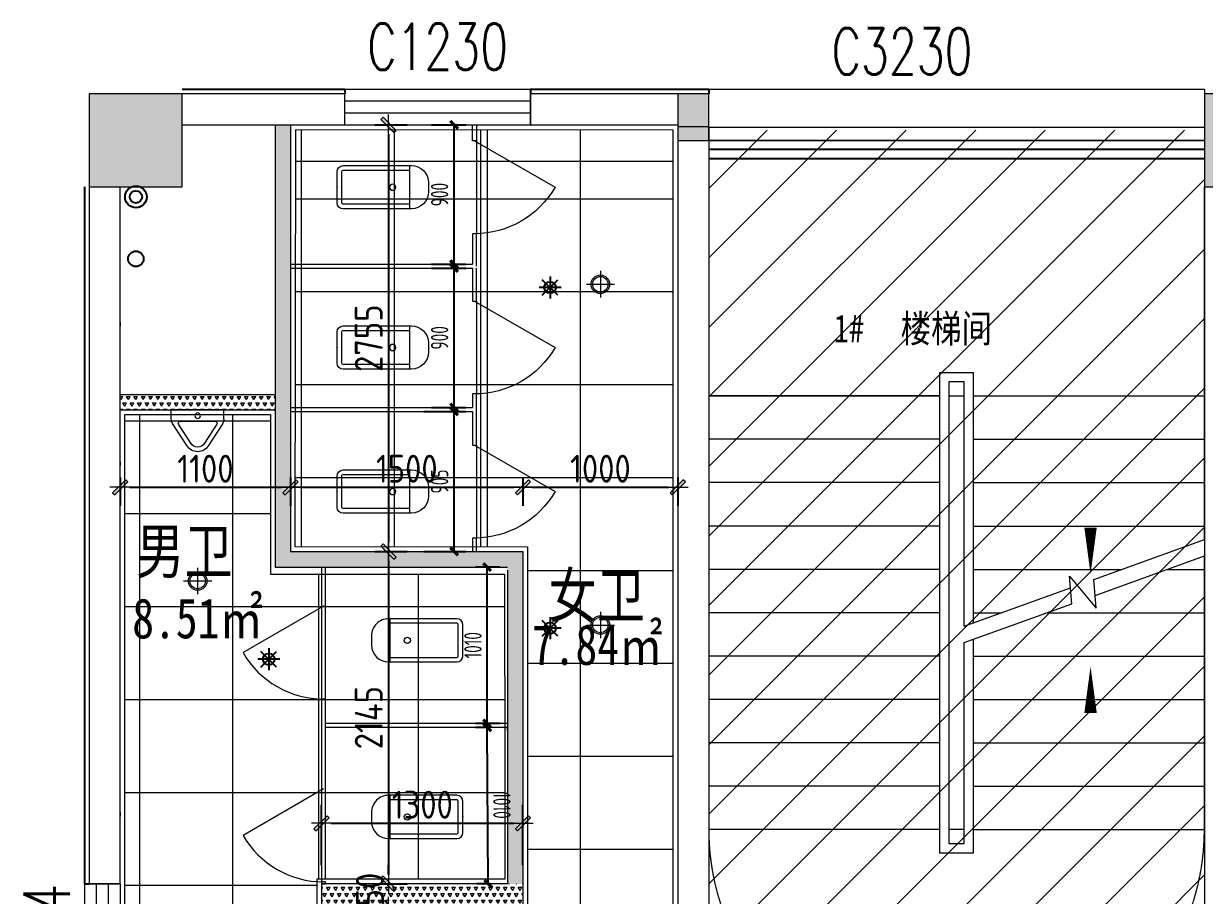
# Model space of a CAD drawing. Header units: millimetres. Extents: x 33621 to 401573, y -91663 to 133135.
# Drawn here: x 167333 to 174957, y -47886 to -42257 of the extents above; entities that cross this region are included whole.
import ezdxf

# ---------------------------------------------------------------- set-up
doc = ezdxf.new("R2010")
doc.units = ezdxf.units.MM
doc.header["$LTSCALE"] = 10
for name, pattern in [('DASH', [0.35, 0.25, -0.1]), ('DASHDOT2', [0.5, 0.25, -0.125, 0, -0.125]), ('DOTE', [2.42, 2, -0.2, 0.02, -0.2]), ('HIDDEN', [0.375, 0.25, -0.125, 0, 0])]:
    doc.linetypes.add(name, pattern=pattern)
doc.layers.get('0').update_dxf_attribs({"color": 253})
doc.layers.get('Defpoints').update_dxf_attribs({"color": 250})
for name, color, linetype in [('3', 253, 'Continuous'), ('DIM_SYMB', 253, 'Continuous'), ('EQUIP_喷头', 253, 'Continuous'), ('FC-Text Annotation', 253, 'Continuous'), ('LATRINE', 253, 'Continuous'), ('LAYER3', 253, 'Continuous'), ('LAYER4', 253, 'Continuous'), ('LAYER5', 253, 'Continuous'), ('SURFACE', 253, 'Continuous'), ('VPIPE-污水', 253, 'Continuous'), ('VPIPE-给水', 253, 'Continuous'), ('WINDOW_TEXT', 253, 'Continuous'), ('家具', 253, 'Continuous')]:
    doc.layers.add(name, color=color, linetype=linetype)
for name, color, linetype, lineweight in [('COLUMN', 253, 'Continuous', 0), ('DOOR【门】', 253, 'Continuous', 0), ('DS-4BS-FINISH【墙完成线】', 253, 'Continuous', 0), ('FC-FLOOR【地材分格】', 253, 'Continuous', 0), ('FF-Door【门】', 253, 'Continuous', 0), ('FF-FIXT【洁具】', 253, 'Continuous', 0), ('PUB_HATCH', 253, 'Continuous', 0), ('RC-FIN【天花轮廓线】', 253, 'Continuous', 0), ('RC-LIGHT【天花灯具】', 253, 'Continuous', 0), ('RC-LIGHT【灯带】', 253, 'DASHDOT2', 0), ('RC-Text【天花文字】', 253, 'Continuous', 0), ('STAIR', 253, 'Continuous', 0), ('WALL', 253, 'Continuous', 0), ('Wall【新建墙】', 253, 'Continuous', 0), ('WINDOW', 253, 'Continuous', 0), ('Xline【辅助线】', 253, 'Continuous', 0), ('新建墙体', 253, 'Continuous', 0)]:
    doc.layers.add(name, color=color, linetype=linetype, lineweight=lineweight)
doc.styles.add('_TCH_WINDOW', font='SIMPLEX', dxfattribs={"bigfont": 'GBCBIG'})
doc.styles.add('CCD_DIM', font='ARCHS.SHX')
doc.styles.add('宋体', font='', dxfattribs={"width": 0.7})
doc.styles.add('尺寸标注', font='ARCHS.SHX', dxfattribs={"width": 0.75})
doc.styles.add('文字', font='')
doc.styles.get('宋体').set_extended_font_data('SimSun')
doc.styles.get('文字').set_extended_font_data('SimSun')
doc.dimstyles.new('ZL_1：60', dxfattribs={"dimscale": 60, "dimtxt": 3, "dimasz": 1, "dimexe": 2, "dimexo": 2, "dimgap": 0.5, "dimtad": 1, "dimdec": 0, "dimrnd": 5, "dimdsep": 46, "dimtxsty": 'CCD_DIM', "dimblk": 'WS-cj', "dimblk1": 'WS-cj', "dimblk2": 'WS-cj', "dimcen": 0, "dimclrd": 44, "dimclre": 44, "dimclrt": 2, "dimadec": 0, "dimazin": 0, "dimtfac": 1, "dimtdec": 0, "dimtix": 1, "dimtofl": 0, "dimtmove": 2, "dimatfit": 3, "dimldrblk": 'hl_arrow2', "dimfxl": 6, "dimfxlon": 1, "dimarcsym": 0})
doc.dimstyles.new('海龙1：50', dxfattribs={"dimscale": 50, "dimtxt": 2.25, "dimasz": 1, "dimexe": 1.5, "dimexo": 1, "dimgap": 0.7, "dimtad": 1, "dimdec": 0, "dimrnd": 5, "dimdsep": 46, "dimtxsty": '尺寸标注', "dimblk": 'ARCHTICK', "dimblk1": 'ARCHTICK', "dimblk2": 'ARCHTICK', "dimcen": 1, "dimclrd": 44, "dimclre": 44, "dimclrt": 2, "dimadec": 0, "dimazin": 0, "dimtfac": 1, "dimtdec": 0, "dimtix": 1, "dimtmove": 2, "dimatfit": 3, "dimldrblk": 'hl_arrow2', "dimfxl": 5, "dimfxlon": 1, "dimarcsym": 0})

# ---------------------------------------------------------------- blocks, each defined once
blk = doc.blocks.new('$TCHSYS$WIN2D')
for p, q in [((-0.5, 0.5), (0.5, 0.5)), ((-0.5, 0.5), (-0.5, -0.5)), ((0.5, 0.5), (0.5, -0.5)), ((0.5, 0.1667), (-0.5, 0.1667)), ((0.5, -0.1667), (-0.5, -0.1667)), ((-0.5, -0.5), (0.5, -0.5))]:
    blk.add_line(p, q)
blk = doc.blocks.new('$WINLIB2D$00000004')
for p, q in [((-0.5, 0.5), (0.5, 0.5)), ((-0.5, 0.5), (-0.5, -0.5)), ((0.5, -0.5), (0.5, 0.5)), ((-0.5, 0.2406), (0.5, 0.2406)), ((-0.5, -0.5), (0.5, -0.5))]:
    blk.add_line(p, q)
blk = doc.blocks.new('DOOR_D01')
at = {"layer": 'FF-Door【门】'}
blk.add_lwpolyline([(-0.4556, 1), (-0.4556, 0), (-0.5, 0), (-0.5, 1)], close=True, dxfattribs=at)
at = {"layer": 'FF-Door【门】', "color": 8, "linetype": 'HIDDEN', "ltscale": 15}
blk.add_arc((-0.5114, -0.0104), 1.0114, 0.59152, 87.46644, dxfattribs=at)
blk = doc.blocks.new('A$C22332745')
at = {"layer": 'LAYER3', "color": 181, "extrusion": (0, 0, -1)}
for centre, major_axis, ratio, start_param, end_param in [((276.8, 214.2), (-277, 0), 0.5, 4.782885, 10.934222), ((276.8, 195), (-276.9, 0), 0.531076, 4.795815, 6.348539), ((276.8, 195), (-276.9, 0), 0.531076, 3.076239, 4.638107)]:
    blk.add_ellipse(centre, major_axis=major_axis, ratio=ratio, start_param=start_param, end_param=end_param, dxfattribs=at)
at = {"layer": 'LAYER4', "color": 252}
for p, q in [((266.6, 147.9), (248.6, 9)), ((284.5, 147.9), (266.6, 147.9)), ((302.5, 9), (284.5, 147.9))]:
    blk.add_line(p, q, dxfattribs=at)
for centre in [(230.7, 17.9), (320.4, 17.9)]:
    blk.add_circle(centre, 17.9, dxfattribs=at)
at = {"layer": 'LAYER5', "color": 251}
blk.add_circle((277.3, 208.2), 16, dxfattribs=at)
blk = doc.blocks.new('A$C2CC91CCB')
at = {"color": 251, "rotation": 90}
blk.add_blockref('A$C22332745', (352.7, 0), dxfattribs=at)
blk = doc.blocks.new('A$C477C625D')
at = {"color": 7}
blk.add_blockref('A$C2CC91CCB', (0, 0), dxfattribs=at)
blk = doc.blocks.new('A$C4D690477')
at = {"layer": '家具', "color": 251}
blk.add_blockref('A$C477C625D', (0, 0), dxfattribs=at)
blk = doc.blocks.new('$TCHSYS$APDOOR2D')
blk.add_line((0.5, 0), (0, 0.866))
at = {"lineweight": 13}
blk.add_arc((0.5, 0), 1, 120, 180, dxfattribs=at)
blk = doc.blocks.new('$lvtry$00000200')
for p, q in [((-139.8, -40, 0), (-139.8, -479.7, 0)), ((-109.8, -40, 0), (-109.8, -469.7, 0)), ((99.8, 0, 0), (-99.8, 0, 0)), ((99.8, -30, 0), (-99.8, -30, 0)), ((109.8, -469.7, 0), (109.8, -40, 0)), ((139.8, -479.7, 0), (139.8, -40, 0)), ((139.8, -469.7, 0), (-139.8, -469.7, 0)), ((-29.8, -589.7, 0), (29.8, -589.7, 0))]:
    blk.add_line(p, q)
blk.add_circle((0, -358.6, 0), 20)
for centre, radius, start, end in [((-99.8, -40, 0), 40, 90, 180), ((-99.8, -40, 0), 10, 90, 180), ((99.8, -40, 0), 40, 0, 90), ((99.8, -40, 0), 10, 0, 90), ((-29.8, -479.7, 0), 110, 180, 270), ((29.8, -479.7, 0), 110, 270, 0)]:
    blk.add_arc(centre, radius, start, end)
blk.add_point((0, 0))
blk = doc.blocks.new('_ArchTick')
at = {"color": 2, "linetype": 'ByBlock', "const_width": 0.4}
blk.add_lwpolyline([(-0.5, -0.5), (0.5, 0.5)], dxfattribs=at)
blk = doc.blocks.new('*D932')
at = {"layer": 'Defpoints', "color": 0, "transparency": 16777216}
for p in [(432.5, 3951), (564.3, 3951), (564.3, 2941)]:
    blk.add_point(p, dxfattribs=at)
at = {"layer": 'FF-FIXT【洁具】', "color": 44, "lineweight": -2, "transparency": 16777216}
for p, q in [((514.3, 3951), (357.5, 3951)), ((432.5, 2941), (432.5, 3951)), ((514.3, 2941), (357.5, 2941))]:
    blk.add_line(p, q, dxfattribs=at)
at = {"layer": 'FF-FIXT【洁具】', "color": 44, "lineweight": -2, "transparency": 16777216, "xscale": 50, "yscale": 50, "zscale": 50}
for p, rotation in [((432.5, 3951), 90), ((432.5, 2941), 270)]:
    blk.add_blockref('_ArchTick', p, dxfattribs=dict(at, rotation=rotation))
at = {"layer": 'FF-FIXT【洁具】', "color": 2, "transparency": 16777216, "insert": (341.2, 3446), "char_height": 112.5, "attachment_point": 5, "rotation": 90, "style": '尺寸标注'}
blk.add_mtext('1010', dxfattribs=at)
blk = doc.blocks.new('hl_arrow2')
at = {"color": 2}
blk.add_line((-0.22, 0), (-1, 0), dxfattribs=at)
blk.add_lwpolyline([(-0.22, 0), (-0.86, -0.69), (-0.65, -0.86), (0, 0), (-0.65, 0.86), (-0.86, 0.69)], close=True, dxfattribs=at)
blk = doc.blocks.new('*D933')
at = {"layer": 'Defpoints', "color": 0, "transparency": 16777216}
for p in [(-25.5, 4956), (219.6, 4956), (-25.5, 4051)]:
    blk.add_point(p, dxfattribs=at)
at = {"layer": 'FF-FIXT【洁具】', "color": 44, "lineweight": -2, "transparency": 16777216}
for p, q in [((24.5, 4956), (294.6, 4956)), ((219.6, 4051), (219.6, 4956)), ((24.5, 4051), (294.6, 4051))]:
    blk.add_line(p, q, dxfattribs=at)
at = {"layer": 'FF-FIXT【洁具】', "color": 44, "lineweight": -2, "transparency": 16777216, "xscale": 50, "yscale": 50, "zscale": 50}
for p, rotation in [((219.6, 4956), 90), ((219.6, 4051), 270)]:
    blk.add_blockref('_ArchTick', p, dxfattribs=dict(at, rotation=rotation))
at = {"layer": 'FF-FIXT【洁具】', "color": 2, "transparency": 16777216, "insert": (126, 4503.5), "char_height": 112.5, "attachment_point": 5, "rotation": 90, "style": '尺寸标注'}
blk.add_mtext('905', dxfattribs=at)
blk = doc.blocks.new('*D934')
at = {"layer": 'Defpoints', "color": 0, "transparency": 16777216}
for p in [(24.5, 5881), (219.6, 5881), (24.5, 4981)]:
    blk.add_point(p, dxfattribs=at)
at = {"layer": 'FF-FIXT【洁具】', "color": 44, "lineweight": -2, "transparency": 16777216}
for p, q in [((74.5, 5881), (294.6, 5881)), ((219.6, 4981), (219.6, 5881)), ((74.5, 4981), (294.6, 4981))]:
    blk.add_line(p, q, dxfattribs=at)
at = {"layer": 'FF-FIXT【洁具】', "color": 44, "lineweight": -2, "transparency": 16777216, "xscale": 50, "yscale": 50, "zscale": 50}
for p, rotation in [((219.6, 5881), 90), ((219.6, 4981), 270)]:
    blk.add_blockref('_ArchTick', p, dxfattribs=dict(at, rotation=rotation))
at = {"layer": 'FF-FIXT【洁具】', "color": 2, "transparency": 16777216, "insert": (126, 5431), "char_height": 112.5, "attachment_point": 5, "rotation": 90, "style": '尺寸标注'}
blk.add_mtext('900', dxfattribs=at)
blk = doc.blocks.new('*D935')
at = {"layer": 'Defpoints', "color": 0, "transparency": 16777216}
for p in [(24.5, 6805.8), (219.6, 6805.8), (24.5, 5906)]:
    blk.add_point(p, dxfattribs=at)
at = {"layer": 'FF-FIXT【洁具】', "color": 44, "lineweight": -2, "transparency": 16777216}
for p, q in [((74.5, 6805.8), (294.6, 6805.8)), ((219.6, 5906), (219.6, 6805.8)), ((74.5, 5906), (294.6, 5906))]:
    blk.add_line(p, q, dxfattribs=at)
at = {"layer": 'FF-FIXT【洁具】', "color": 44, "lineweight": -2, "transparency": 16777216, "xscale": 50, "yscale": 50, "zscale": 50}
for p, rotation in [((219.6, 6805.8), 90), ((219.6, 5906), 270)]:
    blk.add_blockref('_ArchTick', p, dxfattribs=dict(at, rotation=rotation))
at = {"layer": 'FF-FIXT【洁具】', "color": 2, "transparency": 16777216, "insert": (126, 6355.9), "char_height": 112.5, "attachment_point": 5, "rotation": 90, "style": '尺寸标注'}
blk.add_mtext('900', dxfattribs=at)
blk = doc.blocks.new('*D936')
at = {"layer": 'Defpoints', "color": 0, "transparency": 16777216}
for p in [(433.5, 2915.8), (457.5, 2916), (464.4, 1906)]:
    blk.add_point(p, dxfattribs=at)
at = {"layer": 'FF-FIXT【洁具】', "color": 44, "lineweight": -2, "transparency": 16777216}
for p, q in [((433.5, 2915.8), (358.5, 2915.3)), ((440.4, 1905.8), (433.5, 2915.8)), ((440.4, 1905.8), (365.4, 1905.3))]:
    blk.add_line(p, q, dxfattribs=at)
at = {"layer": 'FF-FIXT【洁具】', "color": 44, "lineweight": -2, "transparency": 16777216, "xscale": 50, "yscale": 50, "zscale": 50}
for p, rotation in [((433.5, 2915.8), 90.39274791755227), ((440.4, 1905.8), 270.3927479175523)]:
    blk.add_blockref('_ArchTick', p, dxfattribs=dict(at, rotation=rotation))
at = {"layer": 'FF-FIXT【洁具】', "color": 2, "transparency": 16777216, "insert": (528.2, 2411.5), "char_height": 112.5, "attachment_point": 5, "rotation": 270.39275, "style": '尺寸标注'}
blk.add_mtext('1010', dxfattribs=at)
blk = doc.blocks.new('$lvtry$00000007')
for p, q in [((-170, 0, 0), (170, 0, 0)), ((-170, -61.1, 0), (-170, 0, 0)), ((-115.8, -76, 0), (115.8, -76, 0)), ((170, -61.1, 0), (170, 0, 0)), ((-161.9, -88.4, 0), (-69.3, -230.6, 0)), ((-124.2, -91.5, 0), (-43.3, -215.6, 0)), ((43.3, -215.6, 0), (124.2, -91.5, 0)), ((69.3, -230.6, 0), (161.9, -88.4, 0))]:
    blk.add_line(p, q)
blk.add_circle((0, -38, 0), 17.7)
for centre, radius, start, end in [((-120, -61.1, 0), 50, 180, 213.0863), ((-115.8, -86, 0), 10, 90, 213.0863), ((115.8, -86, 0), 10, 326.9137, 90), ((120, -61.1, 0), 50, 326.9137, 0), ((0, -190.6, 0), 50, 210, 330), ((0, -190.6, 0), 80, 210, 330)]:
    blk.add_arc(centre, radius, start, end)
blk = doc.blocks.new('圆形筒灯')
at = {"color": 251, "linetype": 'DOTE', "ltscale": 43.504693}
blk.add_line((0, 90.6), (0, -90.6), dxfattribs=at)
at = {"color": 251, "linetype": 'DOTE', "ltscale": 41.297046}
blk.add_line((86, 0), (-86, 0), dxfattribs=at)
blk.add_ellipse((0, 0), major_axis=(-42.4, 42.4), ratio=1, start_param=2.355868237233172, end_param=8.639053544412757)
at = {"color": 251}
blk.add_ellipse((0, 0), major_axis=(35.4, 35.4), ratio=1, start_param=5.49871431692557, end_param=11.78189962410516, dxfattribs=at)
blk = doc.blocks.new('ZL_0918163592')
at = {"layer": 'FC-FLOOR【地材分格】'}
h = blk.add_hatch(dxfattribs=at)
h.set_pattern_fill('_USER', color=256, scale=600, double=1, pattern_type=0)
h.set_pattern_definition([(0, (-672.3, -6187.5), (0, 600), []), (90, (-672.3, -6187.5), (-600, 4e-14), [])])
h.paths.add_polyline_path([(1770, -2.5), (-667.7, 0), (-672.3, -2690), (830.5, -2692.5), (830.5, -4842.5), (830.5, -5052.5), (254.2, -5047.5), (254.2, -6187.5), (1770, -6192.5)])
h = blk.add_hatch(dxfattribs=at)
h.set_pattern_fill('_USER', color=256, scale=600, double=1, pattern_type=0)
h.set_pattern_definition([(0, (682.4, -3421), (0, 600), []), (90, (682.4, -3421), (-600, 4e-14), [])])
h.paths.add_polyline_path([(681.9, -2867.5), (-830, -2867.5), (-830, -1837.5), (-1770, -1837.5), (-1770, -6187.5), (94.5, -6187.5), (94, -5047.5), (-530, -5047.5), (-530, -4837.5), (52.5, -4837.5), (682.5, -4837.5), (683.1, -4187.5)])
at = {"layer": 'DS-4BS-FINISH【墙完成线】'}
blk.add_lwpolyline([(-667.7, 0), (-672.3, -2690), (830.5, -2692.5), (830.5, -4842.5), (830.5, -4842.5), (830.5, -5052.5), (254.2, -5047.5), (254.2, -6187.5), (1770, -6192.5), (1770, -2.5)], close=True, dxfattribs=at)
blk.add_lwpolyline([(-1770, -1837.5), (-830, -1837.5), (-830, -2867.5), (681.9, -2867.5), (683.1, -4187.5), (682.5, -4837.5), (52.5, -4837.5), (-530, -4837.5), (-530, -5047.5), (94, -5047.5), (94.5, -6187.5), (-1770, -6187.5), (-1770, -1837.5)], dxfattribs=at)
at = {"layer": 'FC-FLOOR【地材分格】', "color": 3}
for points in [[(527.7, -2692), (527.7, -1.2)], [(-517.6, -4837.5), (-517.6, -2867.5)]]:
    blk.add_lwpolyline(points, dxfattribs=at)
at = {"layer": 'RC-FIN【天花轮廓线】'}
blk.add_line((-668, -202.5), (1770, -202.5), dxfattribs=at)
for points in [[(-96, -6187.5), (-96, -5047.5)], [(444.4, -6187.5), (444.4, -5047.5)]]:
    blk.add_lwpolyline(points, dxfattribs=at)
at = {"layer": 'RC-LIGHT【灯带】', "linetype": 'DASHDOT2', "ltscale": 1.574803}
for points in [[(-166, -6187.5), (-166, -5047.5)], [(514.4, -6187.5), (514.4, -5047.5)]]:
    blk.add_lwpolyline(points, dxfattribs=at)
at = {"layer": 'RC-LIGHT【天花灯具】', "rotation": 90}
for p in [(1300.2, -996.7), (-1300, -2912.5), (1300.2, -3196.7), (-1300, -5112.5), (1300.2, -5396.7)]:
    blk.add_blockref('圆形筒灯', p, dxfattribs=at)
blk = doc.blocks.new('WS-cj')
blk.add_hatch(color=2).paths.add_polyline_path([(0.59, 0.82), (-0.82, -0.59), (-0.59, -0.82), (0.82, 0.59)])
at = {"color": 2, "linetype": 'ByBlock', "lineweight": 0}
for p, q in [((-1.1, 0), (0, 0)), ((0, 0), (1.1, 0))]:
    blk.add_line(p, q, dxfattribs=at)
at = {"color": 2}
blk.add_lwpolyline([(0.59, 0.82), (-0.82, -0.59), (-0.59, -0.82), (0.82, 0.59)], close=True, dxfattribs=at)
blk = doc.blocks.new('*D495')
at = {"layer": 'Defpoints', "color": 0, "transparency": 16777216}
for p in [(169481.1, -42910.6), (169481.1, -45665.6), (169688.8, -45665.6)]:
    blk.add_point(p, dxfattribs=at)
at = {"layer": '新建墙体', "color": 44, "lineweight": -2, "transparency": 16777216}
for p, q in [((169601.1, -42910.6), (169808.8, -42910.6)), ((169688.8, -42970.6), (169688.8, -45605.6)), ((169601.1, -45665.6), (169808.8, -45665.6))]:
    blk.add_line(p, q, dxfattribs=at)
at = {"layer": '新建墙体', "color": 44, "lineweight": -2, "transparency": 16777216, "xscale": 60, "yscale": 60, "zscale": 60}
for p, rotation in [((169688.8, -42910.6), 90), ((169688.8, -45665.6), 270)]:
    blk.add_blockref('WS-cj', p, dxfattribs=dict(at, rotation=rotation))
at = {"layer": '新建墙体', "color": 2, "transparency": 16777216, "insert": (169561.3, -44288.1), "char_height": 180, "attachment_point": 5, "rotation": 90, "style": 'CCD_DIM'}
blk.add_mtext('2755', dxfattribs=at)
blk = doc.blocks.new('*D496')
at = {"layer": 'Defpoints', "color": 0, "transparency": 16777216}
for p in [(167956.7, -45067.1), (169056.7, -45067.1), (169056.7, -45250.6)]:
    blk.add_point(p, dxfattribs=at)
at = {"layer": '新建墙体', "color": 44, "lineweight": -2, "transparency": 16777216}
for p, q in [((167956.7, -45187.1), (167956.7, -45370.6)), ((169056.7, -45187.1), (169056.7, -45370.6)), ((168016.7, -45250.6), (168996.7, -45250.6))]:
    blk.add_line(p, q, dxfattribs=at)
at = {"layer": '新建墙体', "color": 44, "lineweight": -2, "transparency": 16777216, "xscale": 60, "yscale": 60, "zscale": 60, "rotation": 180}
blk.add_blockref('WS-cj', (167956.7, -45250.6), dxfattribs=at)
at = {"layer": '新建墙体', "color": 44, "lineweight": -2, "transparency": 16777216, "xscale": 60, "yscale": 60, "zscale": 60}
blk.add_blockref('WS-cj', (169056.7, -45250.6), dxfattribs=at)
at = {"layer": '新建墙体', "color": 2, "transparency": 16777216, "insert": (168506.7, -45130.6), "char_height": 180, "attachment_point": 5, "style": 'CCD_DIM'}
blk.add_mtext('1100', dxfattribs=at)
blk = doc.blocks.new('*D497')
at = {"layer": 'Defpoints', "color": 0, "transparency": 16777216}
for p in [(169056.7, -45067.1), (170557.2, -45067.1), (170557.2, -45250.6)]:
    blk.add_point(p, dxfattribs=at)
at = {"layer": '新建墙体', "color": 44, "lineweight": -2, "transparency": 16777216}
for p, q in [((169056.7, -45187.1), (169056.7, -45370.6)), ((170557.2, -45187.1), (170557.2, -45370.6)), ((169116.7, -45250.6), (170497.2, -45250.6))]:
    blk.add_line(p, q, dxfattribs=at)
at = {"layer": '新建墙体', "color": 44, "lineweight": -2, "transparency": 16777216, "xscale": 60, "yscale": 60, "zscale": 60, "rotation": 180}
blk.add_blockref('WS-cj', (169056.7, -45250.6), dxfattribs=at)
at = {"layer": '新建墙体', "color": 44, "lineweight": -2, "transparency": 16777216, "xscale": 60, "yscale": 60, "zscale": 60}
blk.add_blockref('WS-cj', (170557.2, -45250.6), dxfattribs=at)
at = {"layer": '新建墙体', "color": 2, "transparency": 16777216, "insert": (169807, -45130.6), "char_height": 180, "attachment_point": 5, "style": 'CCD_DIM'}
blk.add_mtext('1500', dxfattribs=at)
blk = doc.blocks.new('*D498')
at = {"layer": 'Defpoints', "color": 0, "transparency": 16777216}
for p in [(170557.2, -45067.1), (171556.7, -45067.1), (171556.7, -45250.6)]:
    blk.add_point(p, dxfattribs=at)
at = {"layer": '新建墙体', "color": 44, "lineweight": -2, "transparency": 16777216}
for p, q in [((170557.2, -45187.1), (170557.2, -45370.6)), ((171556.7, -45187.1), (171556.7, -45370.6)), ((170617.2, -45250.6), (171496.7, -45250.6))]:
    blk.add_line(p, q, dxfattribs=at)
at = {"layer": '新建墙体', "color": 44, "lineweight": -2, "transparency": 16777216, "xscale": 60, "yscale": 60, "zscale": 60, "rotation": 180}
blk.add_blockref('WS-cj', (170557.2, -45250.6), dxfattribs=at)
at = {"layer": '新建墙体', "color": 44, "lineweight": -2, "transparency": 16777216, "xscale": 60, "yscale": 60, "zscale": 60}
blk.add_blockref('WS-cj', (171556.7, -45250.6), dxfattribs=at)
at = {"layer": '新建墙体', "color": 2, "transparency": 16777216, "insert": (171057, -45130.6), "char_height": 180, "attachment_point": 5, "style": 'CCD_DIM'}
blk.add_mtext('1000', dxfattribs=at)
blk = doc.blocks.new('*D499')
at = {"layer": 'Defpoints', "color": 0, "transparency": 16777216}
for p in [(170557.2, -47420.2), (169256.7, -47810.6), (170557.2, -47810.6)]:
    blk.add_point(p, dxfattribs=at)
at = {"layer": '新建墙体', "color": 44, "lineweight": -2, "transparency": 16777216}
for p, q in [((169256.7, -47690.6), (169256.7, -47300.2)), ((170557.2, -47690.6), (170557.2, -47300.2)), ((169316.7, -47420.2), (170497.2, -47420.2))]:
    blk.add_line(p, q, dxfattribs=at)
at = {"layer": '新建墙体', "color": 44, "lineweight": -2, "transparency": 16777216, "xscale": 60, "yscale": 60, "zscale": 60, "rotation": 180}
blk.add_blockref('WS-cj', (169256.7, -47420.2), dxfattribs=at)
at = {"layer": '新建墙体', "color": 44, "lineweight": -2, "transparency": 16777216, "xscale": 60, "yscale": 60, "zscale": 60}
blk.add_blockref('WS-cj', (170557.2, -47420.2), dxfattribs=at)
at = {"layer": '新建墙体', "color": 2, "transparency": 16777216, "insert": (169907, -47300.2), "char_height": 180, "attachment_point": 5, "style": 'CCD_DIM'}
blk.add_mtext('1300', dxfattribs=at)
blk = doc.blocks.new('*D500')
at = {"layer": 'Defpoints', "color": 0, "transparency": 16777216}
for p in [(169481.1, -45665.6), (169481.1, -47810.6), (169688.8, -47810.6)]:
    blk.add_point(p, dxfattribs=at)
at = {"layer": '新建墙体', "color": 44, "lineweight": -2, "transparency": 16777216}
for p, q in [((169601.1, -45665.6), (169808.8, -45665.6)), ((169688.8, -45725.6), (169688.8, -47750.6)), ((169601.1, -47810.6), (169808.8, -47810.6))]:
    blk.add_line(p, q, dxfattribs=at)
at = {"layer": '新建墙体', "color": 44, "lineweight": -2, "transparency": 16777216, "xscale": 60, "yscale": 60, "zscale": 60}
for p, rotation in [((169688.8, -45665.6), 90), ((169688.8, -47810.6), 270)]:
    blk.add_blockref('WS-cj', p, dxfattribs=dict(at, rotation=rotation))
at = {"layer": '新建墙体', "color": 2, "transparency": 16777216, "insert": (169561.3, -46738.1), "char_height": 180, "attachment_point": 5, "rotation": 90, "style": 'CCD_DIM'}
blk.add_mtext('2145', dxfattribs=at)
blk = doc.blocks.new('*D501')
at = {"layer": 'Defpoints', "color": 0, "transparency": 16777216}
for p in [(169481.1, -47810.6), (169481.1, -47960.6), (169688.8, -47960.6)]:
    blk.add_point(p, dxfattribs=at)
at = {"layer": '新建墙体', "color": 44, "lineweight": -2, "transparency": 16777216}
for p, q in [((169688.8, -47750.6), (169688.8, -47690.6)), ((169601.1, -47810.6), (169808.8, -47810.6)), ((169601.1, -47960.6), (169808.8, -47960.6)), ((169688.8, -48020.6), (169688.8, -48080.6))]:
    blk.add_line(p, q, dxfattribs=at)
at = {"layer": '新建墙体', "color": 44, "lineweight": -2, "transparency": 16777216, "xscale": 60, "yscale": 60, "zscale": 60}
for p, rotation in [((169688.8, -47810.6), 270), ((169688.8, -47960.6), 90)]:
    blk.add_blockref('WS-cj', p, dxfattribs=dict(at, rotation=rotation))
at = {"layer": '新建墙体', "color": 2, "transparency": 16777216, "insert": (169568.8, -47885.6), "char_height": 180, "attachment_point": 5, "rotation": 90, "style": 'CCD_DIM'}
blk.add_mtext('150', dxfattribs=at)
blk = doc.blocks.new('$TwtSys$00000125')
at = {"color": 9}
for p, q in [((0.57, 0), (-0.57, 0)), ((0.403, -0.403), (-0.403, 0.403)), ((-0.403, -0.403), (0.403, 0.403)), ((0, 0.57), (0, -0.57))]:
    blk.add_line(p, q, dxfattribs=at)
at = {"color": 8}
blk.add_circle((0, 0), 0.3, dxfattribs=at)
blk = doc.blocks.new('海龙0507091701')
at = {"layer": 'FF-FIXT【洁具】'}
for p, q in [((339.3, 6703.5, 400), (339.3, 6805.8, 400)), ((364.3, 6805.8, 400), (364.3, 6703.5, 400)), ((364.3, 6703.5, 400), (339.3, 6703.5, 400)), ((364.3, 6703.5, 400), (364.3, 6103.5, 400)), ((364.3, 6103.5), (339.3, 6103.5)), ((339.3, 6103.5), (339.3, 5906)), ((364.3, 5893.5), (364.3, 6103.5)), ((-836.2, 5906), (339.3, 5906)), ((-836.2, 5906), (-836.2, 5881)), ((-836.2, 5881), (339.3, 5881)), ((339.3, 5881), (339.3, 5668.5)), ((364.3, 5668.5), (364.3, 5881)), ((339.3, 5668.5), (364.3, 5668.5)), ((364.3, 5668.5, 400), (364.3, 5068.5, 400)), ((364.3, 5068.5), (339.3, 5068.5)), ((339.3, 5068.5), (339.3, 4981)), ((364.3, 4968.5), (364.3, 5068.5)), ((-836.2, 4981), (339.3, 4981)), ((-836.2, 4981), (-836.2, 4956)), ((-836.2, 4956), (339.3, 4956)), ((339.3, 4956), (339.3, 4738.5)), ((364.3, 4738.5), (364.3, 4968.5)), ((339.3, 4738.5), (364.3, 4738.5)), ((364.3, 4738.5, 400), (364.3, 4138.5, 400)), ((364.3, 4138.5), (339.3, 4138.5)), ((339.3, 4138.5), (339.3, 4051)), ((364.3, 4051), (364.3, 4138.5)), ((-636.2, 3951), (-636.2, 3698.5)), ((-611.2, 3698.5), (-611.2, 3951)), ((-636.2, 3698.5, 400), (-636.2, 3098.5, 400)), ((-636.2, 3698.5), (-611.2, 3698.5)), ((-611.2, 3098.5), (-636.2, 3098.5)), ((-636.2, 3098.5), (-636.2, 2908.5)), ((-611.2, 2941), (-611.2, 3098.5)), ((-636.2, 2908.5), (-636.2, 2518.5)), ((564.3, 2941), (-611.2, 2941)), ((564.3, 2916), (-611.2, 2916)), ((-611.2, 2518.5), (-611.2, 2916)), ((564.3, 2896), (564.3, 2921)), ((-636.2, 2518.5, 400), (-636.2, 1918.5, 400)), ((-611.2, 1918.5), (-636.2, 1918.5)), ((-636.2, 1918.5), (-636.2, 1906)), ((-636.2, 1906), (-611.2, 1906)), ((-611.2, 1906), (-611.2, 1918.5)), ((-511.9, 556), (-511.9, 1756)), ((588.1, 556), (588.1, 1756))]:
    blk.add_line(p, q, dxfattribs=at)
at = {"layer": 'LATRINE'}
for p, q in [((-1536.2, 406), (-1536.2, 556)), ((-536.2, 556), (613.8, 556)), ((-536.2, 406), (-536.2, 556)), ((613.8, 556), (613.8, 406)), ((613.8, 406), (-536.2, 406))]:
    blk.add_line(p, q, dxfattribs=at)
at = {"layer": 'Wall【新建墙】', "color": 4}
for p, q in [((-936.2, 6806), (-936.2, 3951)), ((-836.2, 6806), (-836.2, 4051)), ((-1936.2, 5066), (-936.2, 5066)), ((-1936.2, 4966), (-936.2, 4966)), ((-836.2, 4051), (664.3, 4051)), ((664.3, 4051), (664.3, 1756)), ((-936.2, 3951), (564.3, 3951)), ((564.3, 3931), (564.3, 1906)), ((564.3, 1906), (-636.2, 1906)), ((664.3, 1756), (-636.2, 1756)), ((-11.9, 556), (-11.9, 1756)), ((88.1, 556), (88.1, 1756))]:
    blk.add_line(p, q, dxfattribs=at)
at = {"layer": 'Xline【辅助线】'}
for p, q in [((-636.2, 1906), (-636.2, 1756)), ((1613.8, 406), (1613.8, 556)), ((1613.8, 556), (1663.8, 556)), ((1613.8, 406), (1663.8, 406))]:
    blk.add_line(p, q, dxfattribs=at)
at = {"layer": 'DOOR【门】'}
for p, xscale, yscale, zscale in [((-1036.2, 481), 1000, 1000, 1000), ((1113.8, 481), -999.9999999995345, 999.9999999995345, 999.9999999995345)]:
    blk.add_blockref('DOOR_D01', p, dxfattribs=dict(at, xscale=xscale, yscale=yscale, zscale=zscale))
at = {"layer": 'FF-FIXT【洁具】', "zscale": 25}
for p, xscale, yscale, rotation in [((351.8, 6403.5), -600, 600, 270), ((351.8, 5368.5), -600, 600, 270), ((351.8, 4438.5), -600, 600, 270), ((-623.7, 3398.5), 600.0000000000006, 600.0000000000006, 90), ((-623.7, 2218.5), 600.0000000000006, 600.0000000000006, 90)]:
    blk.add_blockref('$TCHSYS$APDOOR2D', p, dxfattribs=dict(at, xscale=xscale, yscale=yscale, rotation=rotation))
at = {"layer": 'FF-FIXT【洁具】', "xscale": -1.000000000000001, "rotation": 90}
for p in [(-536.2, 6403.5), (-536.2, 5368.5), (-536.2, 4438.5)]:
    blk.add_blockref('$lvtry$00000200', p, dxfattribs=at)
at = {"layer": 'FF-FIXT【洁具】', "extrusion": (0, 0, -1), "zscale": -1}
blk.add_blockref('$lvtry$00000007', (1436.2, 4966, 0), dxfattribs=at)
at = {"layer": 'FF-FIXT【洁具】', "rotation": 270}
for p in [(276.3, 3477.8), (276.3, 2337.3)]:
    blk.add_blockref('$lvtry$00000200', p, dxfattribs=at)
at = {"layer": 'FF-FIXT【洁具】'}
blk.add_blockref('A$C4D690477', (-446.7, 854.2), dxfattribs=at)
at = {"layer": 'FF-FIXT【洁具】', "xscale": -1}
blk.add_blockref('A$C4D690477', (524.4, 854.2), dxfattribs=at)
at = {"layer": 'DOOR【门】', "style": '_TCH_WINDOW', "width": 0.705882}
for p in [(-1477, 1.9), (679.4, 1.9)]:
    blk.add_text('M1022', height=297.5, dxfattribs=at).set_placement(p)
at = {"layer": 'FC-Text Annotation', "width": 0.8}
for s, height, style, p in [('男卫', 285.83, '宋体', (-1833.9, 3910.8)), ('女卫', 285.83, '宋体', (828.5, 3623.6)), ('8.51㎡', 258.48, '文字', (-1858.4, 3490.6)), ('7.84㎡', 258.48, '文字', (721.9, 3319.4))]:
    blk.add_text(s, height=height, dxfattribs=dict(at, style=style)).set_placement(p)
at = {"layer": 'FF-FIXT【洁具】'}
for p1, p2, distance, picture, middle in [((24.5, 5906), (24.5, 6805.8), -195.1, '*D935', (126, 6355.9)), ((24.5, 4981), (24.5, 5881), -195.1, '*D934', (126, 5431)), ((-25.5, 4051), (-25.5, 4956), -245.1, '*D933', (126, 4503.5)), ((564.3, 2941), (564.3, 3951), 131.9, '*D932', (341.2, 3446)), ((464.4, 1906), (457.5, 2916), 24, '*D936', (528.2, 2411.5))]:
    dim = blk.add_aligned_dim(p1=p1, p2=p2, distance=distance, dimstyle='海龙1：50', dxfattribs=at)
    dim.commit()
    dim.dimension.update_dxf_attribs({"geometry": picture, "text_midpoint": middle})

msp = doc.modelspace()

# ---------------------------------------------------------------- hatches: boundary and pattern name
at = {"layer": 'PUB_HATCH'}
for points in [[(167756.7, -43310.6), (168356.7, -43310.6), (168356.7, -42710.6), (167756.7, -42710.6)], [(171556.7, -43010.6), (171756.7, -43010.6), (171756.7, -42710.6), (171556.7, -42710.6)], [(174956.7, -43310.6), (175556.7, -43310.6), (175556.7, -42710.6), (174956.7, -42710.6)]]:
    msp.add_hatch(color=256, dxfattribs=at).paths.add_polyline_path(points)
at = {"layer": 'Xline【辅助线】'}
h = msp.add_hatch(dxfattribs=at)
h.set_pattern_fill('ANSI31', color=256, scale=100)
h.paths.add_polyline_path([(171756.7, -49308.8), (174956.7, -49308.8), (174956.7, -42943.8), (171756.7, -42943.8)])
at = {"layer": '新建墙体'}
h = msp.add_hatch(dxfattribs=at)
h.set_pattern_fill('TRIANG', color=4, scale=5)
h.set_pattern_definition([(60, (2406477.972, -1521831.675), (-23.81249995, 41.2444598), [23.8125, -23.8125]), (120, (2406477.972, -1521831.675), (-47.62499995, 3e-08), [23.8125, -23.8125]), (0, (2406466.066, -1521811.053), (23.8125, 41.2444598), [23.8125, -23.8125])])
h.paths.add_polyline_path([(170557.2, -45665.6), (169056.7, -45665.6), (169056.7, -42910.6), (168956.7, -42910.6), (168956.7, -45765.6), (170457.2, -45765.6), (170457.2, -47811.8), (170557.2, -47811.8)])
h = msp.add_hatch(dxfattribs=at)
h.set_pattern_fill('TRIANG', color=4, scale=5)
h.set_pattern_definition([(60, (2404765.472, -1519421.675), (-23.81249995, 41.2444598), [23.8125, -23.8125]), (120, (2404765.472, -1519421.675), (-47.62499995, 3e-08), [23.8125, -23.8125]), (0, (2404753.566, -1519401.053), (23.8125, 41.2444598), [23.8125, -23.8125])])
h.paths.add_polyline_path([(168956.7, -44650.6), (167956.7, -44650.6), (167956.7, -44750.6), (168956.7, -44750.6)])
h = msp.add_hatch(dxfattribs=at)
h.set_pattern_fill('TRIANG', color=4, scale=5)
h.set_pattern_definition([(60, (2406365.972, -1522631.675), (-23.81249995, 41.2444598), [23.8125, -23.8125]), (120, (2406365.972, -1522631.675), (-47.62499995, 3e-08), [23.8125, -23.8125]), (0, (2406354.066, -1522611.053), (23.8125, 41.2444598), [23.8125, -23.8125])])
h.paths.add_polyline_path([(170557.2, -47810.6), (169256.7, -47810.6), (169256.7, -47960.6), (170557.2, -47960.6)])

# ---------------------------------------------------------------- linework, layer by layer
at = {"layer": '3'}
for p, q in [((174956.7, -43070.6), (171756.7, -43070.6)), ((174956.7, -43130.6), (171756.7, -43130.6))]:
    msp.add_line(p, q, dxfattribs=at)
at = {"layer": 'COLUMN'}
for p, q in [((168356.7, -42710.6), (167756.7, -42710.6)), ((167756.7, -42710.6), (167756.7, -43310.6)), ((168356.7, -43310.6), (168356.7, -42710.6)), ((175556.7, -42710.6), (174956.7, -42710.6)), ((174956.7, -43010.6), (174956.7, -43310.6)), ((167756.7, -43310.6), (168356.7, -43310.6)), ((174956.7, -43310.6), (175556.7, -43310.6))]:
    msp.add_line(p, q, dxfattribs=at)
at = {"layer": 'DIM_SYMB'}
for points in [[(172476.7, -47922.1, 0, 0, 0), (172476.7, -43800.5, 0, 0, 0), (174221.7, -43800.5, 0, 0, 0), (174221.7, -45810.5, 0, 80, 0), (174221.7, -45510.5, 0, 0, 0)], [(174221.7, -47910.2, 0, 0, 0), (174221.7, -46407.1, 0, 80, 0), (174221.7, -46707.1, 0, 0, 0)]]:
    msp.add_lwpolyline(points, format="xyseb", dxfattribs=at)
at = {"layer": 'FF-FIXT【洁具】'}
for p, q in [((167956.7, -44185.6), (167956.7, -44210.6)), ((167956.7, -45085.6), (167956.7, -45110.6)), ((167956.7, -47348.1), (167956.7, -47373.1))]:
    msp.add_line(p, q, dxfattribs=at)
at = {"layer": 'STAIR'}
for p, q in [((174956.7, -43010.6), (171756.7, -43010.6)), ((171756.7, -43010.6), (171756.7, -44660.6)), ((174956.7, -44660.6), (174956.7, -43310.6)), ((173466.2, -44510.6), (173247.2, -44510.6)), ((173247.2, -44510.6), (173247.2, -47610.6)), ((173466.2, -46125.7), (173466.2, -44510.6)), ((173406.2, -44570.6), (173307.2, -44570.6)), ((173307.2, -44570.6), (173307.2, -47550.6)), ((173406.2, -46147.4), (173406.2, -44570.6)), ((171756.7, -44660.6), (171756.7, -47460.6)), ((173247.2, -44660.6), (171756.7, -44660.6)), ((171756.7, -44660.6), (173247.2, -44660.6)), ((173307.2, -44660.6), (173307.2, -47460.6)), ((173307.2, -44660.6), (173406.2, -44660.6)), ((173406.2, -46147.4), (173406.2, -44660.6)), ((173466.2, -44660.6), (174956.7, -44660.6)), ((173466.2, -44660.6), (174956.7, -44660.6)), ((174956.7, -45587.4), (174956.7, -44660.6)), ((173247.2, -44940.6), (171756.7, -44940.6)), ((173466.2, -44940.6), (174956.7, -44940.6)), ((173247.2, -45220.6), (171756.7, -45220.6)), ((173466.2, -45220.6), (174956.7, -45220.6)), ((173247.2, -45500.6), (171756.7, -45500.6)), ((173466.2, -45500.6), (174956.7, -45500.6)), ((174242.8, -45845.2), (174956.7, -45587.4)), ((174251.6, -45948.4), (174956.7, -45693.7)), ((174956.7, -47460.6), (174956.7, -45693.7)), ((173247.2, -45780.6), (171756.7, -45780.6)), ((173466.2, -45780.6), (174421.9, -45780.6)), ((174716.3, -45780.6), (174956.7, -45780.6)), ((174101.4, -46002.7), (174086.3, -45824.9)), ((174086.3, -45824.9), (174258.6, -46031.3)), ((174258.6, -46031.3), (174242.8, -45845.2)), ((173406.2, -46147.4), (174092.6, -45899.5)), ((173406.2, -46253.7), (174101.4, -46002.7)), ((173247.2, -46060.6), (171756.7, -46060.6)), ((173466.2, -46060.6), (173646.7, -46060.6)), ((173941.1, -46060.6), (174956.7, -46060.6)), ((173406.2, -47460.6), (173406.2, -46253.7)), ((173406.2, -47550.6), (173406.2, -46253.7)), ((173466.2, -47610.6), (173466.2, -46232)), ((173247.2, -46340.6), (171756.7, -46340.6)), ((173466.2, -46340.6), (174956.7, -46340.6)), ((173247.2, -46620.6), (171756.7, -46620.6)), ((173466.2, -46620.6), (174956.7, -46620.6)), ((173247.2, -46900.6), (171756.7, -46900.6)), ((173466.2, -46900.6), (174956.7, -46900.6)), ((173247.2, -47180.6), (171756.7, -47180.6)), ((173466.2, -47180.6), (174956.7, -47180.6)), ((173247.2, -47460.6), (171756.7, -47460.6)), ((173406.2, -47460.6), (173307.2, -47460.6)), ((173466.2, -47460.6), (174956.7, -47460.6)), ((173307.2, -47550.6), (173406.2, -47550.6)), ((173247.2, -47610.6), (173466.2, -47610.6))]:
    msp.add_line(p, q, dxfattribs=at)
at = {"layer": 'STAIR', "linetype": 'DASH'}
msp.add_lwpolyline([(174956.7, -47460.6, -0.423695), (173356.7, -49009.8, -0.423695), (171756.7, -47460.6)], format="xyb", dxfattribs=at)
at = {"layer": 'SURFACE'}
for p, q in [((168356.7, -42680.6), (169406.7, -42680.6)), ((169406.7, -42680.6), (169406.7, -42710.6)), ((170606.7, -42680.6), (170606.7, -42710.6)), ((170606.7, -42680.6), (171556.7, -42680.6)), ((171556.7, -42680.6), (171756.7, -42680.6)), ((171756.7, -42680.6), (171756.7, -42710.6)), ((167726.7, -43310.6), (167726.7, -47810.6)), ((167726.7, -47810.6), (167756.7, -47810.6))]:
    msp.add_line(p, q, dxfattribs=at)
at = {"layer": 'VPIPE-污水'}
for radius in [70, 40]:
    msp.add_circle((168057.9, -43375.6), radius, dxfattribs=at)
at = {"layer": 'VPIPE-给水'}
msp.add_circle((168057.9, -43775.6), 50, dxfattribs=at)
at = {"layer": 'WALL'}
for p, q in [((169406.7, -42710.6), (168356.7, -42710.6)), ((169406.7, -42910.6), (169406.7, -42710.6)), ((171556.7, -42710.6), (170606.7, -42710.6)), ((170606.7, -42710.6), (170606.7, -42910.6)), ((171756.7, -42710.6), (171556.7, -42710.6)), ((171556.7, -42710.6), (171556.7, -43010.6)), ((171756.7, -43010.6), (171756.7, -42710.6)), ((168356.7, -42910.6), (169406.7, -42910.6)), ((170606.7, -42910.6), (171556.7, -42910.6)), ((171556.7, -42923.1), (171556.7, -48710.6)), ((171756.7, -42923.1), (171556.7, -42923.1)), ((171756.7, -42923.1), (171756.7, -48710.6)), ((171556.7, -43010.6), (171756.7, -43010.6)), ((167756.7, -43310.6), (167756.7, -47810.6)), ((167956.7, -47810.6), (167956.7, -43310.6)), ((174956.7, -43310.6), (174956.7, -48710.6)), ((167756.7, -47810.6), (167956.7, -47810.6))]:
    msp.add_line(p, q, dxfattribs=at)

# ---------------------------------------------------------------- block references
msp.add_blockref('海龙0507091701', (169892.9, -49716.6))
at = {"layer": 'DS-4BS-FINISH【墙完成线】'}
msp.add_blockref('ZL_0918163592', (169756.7, -42943.1), dxfattribs=at)
at = {"layer": 'EQUIP_喷头', "xscale": 125, "yscale": 125, "zscale": 125}
for p in [(170732, -43960.6), (170732, -46160.6), (168915.7, -46360.6)]:
    msp.add_blockref('$TwtSys$00000125', p, dxfattribs=at)
at = {"layer": 'WINDOW'}
ref = msp.add_blockref('$TCHSYS$WIN2D', (170006.7, -42795.6), dxfattribs=dict(at, xscale=1200, yscale=-230, zscale=1200))
ref.add_attrib('A', 'C1230', (169551.7, -42554.3), dxfattribs={"layer": 'WINDOW_TEXT', "height": 297.5, "style": '_TCH_WINDOW', "width": 0.705882})
ref = msp.add_blockref('$WINLIB2D$00000004', (173356.7, -42845.6), dxfattribs=dict(at, xscale=3200, yscale=-330, zscale=3200))
ref.add_attrib('A', 'C3230', (172550.6, -42584.3), dxfattribs={"layer": 'WINDOW_TEXT', "height": 297.5, "style": '_TCH_WINDOW', "width": 0.705882})
ref = msp.add_blockref('$TCHSYS$WIN2D', (167841.7, -48260.6), dxfattribs=dict(at, xscale=900, yscale=230, zscale=900, rotation=270))
ref.add_attrib('A', 'C0934', (167630.5, -48722), dxfattribs={"layer": 'WINDOW_TEXT', "height": 297.5, "rotation": 90, "style": '_TCH_WINDOW', "width": 0.705882})

# ---------------------------------------------------------------- texts
at = {"layer": 'RC-Text【天花文字】', "style": '文字', "width": 0.8}
for s, p in [('1#', (172563.5, -44315.5)), ('楼梯间', (172995.6, -44315.5))]:
    msp.add_text(s, height=180, dxfattribs=at).set_placement(p)

# ---------------------------------------------------------------- dimensions: what is measured, and where the dimension line sits
at = {"layer": '新建墙体'}
for base, p1, p2, picture, middle in [((169688.8, -45665.6), (169481.1, -42910.6), (169481.1, -45665.6), '*D495', (169561.3, -44288.1)), ((169688.8, -47810.6), (169481.1, -45665.6), (169481.1, -47810.6), '*D500', (169561.3, -46738.1)), ((169688.8, -47960.6), (169481.1, -47810.6), (169481.1, -47960.6), '*D501', (169568.8, -47885.6))]:
    dim = msp.add_linear_dim(base=base, p1=p1, p2=p2, angle=90, dimstyle='ZL_1：60', dxfattribs=at)
    dim.commit()
    dim.dimension.update_dxf_attribs({"geometry": picture, "text_midpoint": middle})
for base, p1, p2, picture, middle in [((169056.7, -45250.6), (167956.7, -45067.1), (169056.7, -45067.1), '*D496', (168506.7, -45130.6)), ((170557.2376067, -45250.6022566), (169056.7376065, -45067.0785926), (170557.2376067, -45067.0785926), '*D497', (169806.9876066, -45130.6022566)), ((171556.7376067, -45250.6022566), (170557.2376067, -45067.0785926), (171556.7376067, -45067.0785926), '*D498', (171056.9876067, -45130.6022566)), ((170557.2376068, -47420.2198721), (169256.7376068, -47810.5568225), (170557.2376068, -47810.5568225), '*D499', (169906.9876068, -47300.2198721))]:
    dim = msp.add_linear_dim(base=base, p1=p1, p2=p2, dimstyle='ZL_1：60', dxfattribs=at)
    dim.commit()
    dim.dimension.update_dxf_attribs({"geometry": picture, "text_midpoint": middle})

doc.saveas('drawing.dxf')
